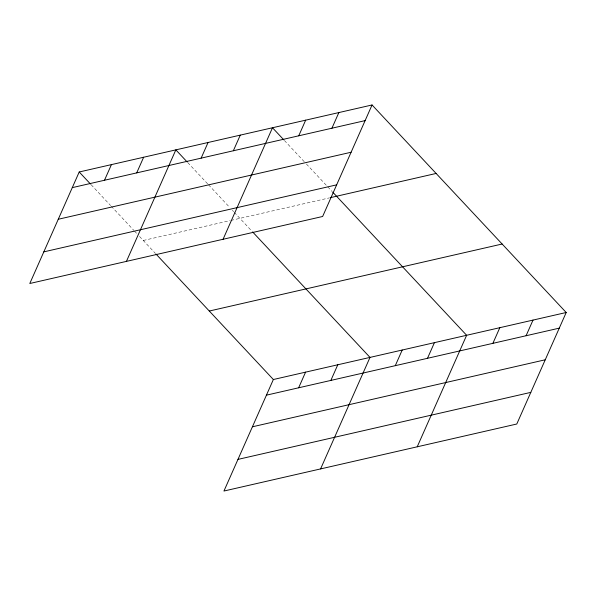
<?xml version="1.0" encoding="UTF-8"?>
<svg xmlns="http://www.w3.org/2000/svg" width="596" height="596" viewBox="0 0 596 596"><rect width="100%" height="100%" fill="white"/><g stroke="black" fill="none" stroke-linecap="round" stroke-linejoin="round"><path stroke-width="0.45" stroke-dasharray="2.98 2.23" d="M143.286 240.471L230.078 220.609M230.972 220.401L329.402 197.879M284.419 140.507L304.519 161.993M306.404 164.012L332.158 191.54M187.785 162.626L207.885 184.112M208.518 184.782L229.87 207.609M232.38 210.299L233.639 211.64M234.265 212.31L251.981 231.248M91.151 184.738L110.625 205.553M111.251 206.223L133.862 230.399M134.495 231.069L137.006 233.751M139.516 236.441L155.347 253.36"/><path stroke-width="0.89" d="M372.053 104.971L79.216 171.983L29.8 283.502L322.637 216.482L372.053 104.971L566.2 312.498L516.784 424.017L223.947 491.03L273.363 379.518L566.2 312.498M104.494 180.253L111.43 164.608M136.708 172.885L143.643 157.24M126.434 261.383L175.85 149.864L187.159 161.956M201.135 158.141L208.064 142.496M233.341 150.766L240.277 135.128M223.068 239.272L272.484 127.753L283.793 139.837M298.745 135.799L305.673 120.161M331.927 128.207L338.863 112.562M298.648 387.787L305.577 372.142M330.855 380.419L337.79 364.774M320.581 468.918L370.004 357.399L252.615 231.926M395.282 365.676L402.211 350.031M427.496 358.3L434.424 342.655M417.222 446.799L466.638 335.287L332.791 192.21M492.892 343.333L499.828 327.688M526.082 335.742L533.01 320.097M72.287 187.628L365.117 120.615M58.266 219.261L351.096 152.248M43.821 251.862L336.651 184.849M330.296 197.671L436.123 173.451M209.3 311.03L502.13 244.017M266.434 395.163L559.264 328.143M252.413 426.796L545.251 359.783M237.968 459.397L530.805 392.377M79.216 171.983L90.525 184.067M155.981 254.038L273.363 379.518"/></g></svg>
